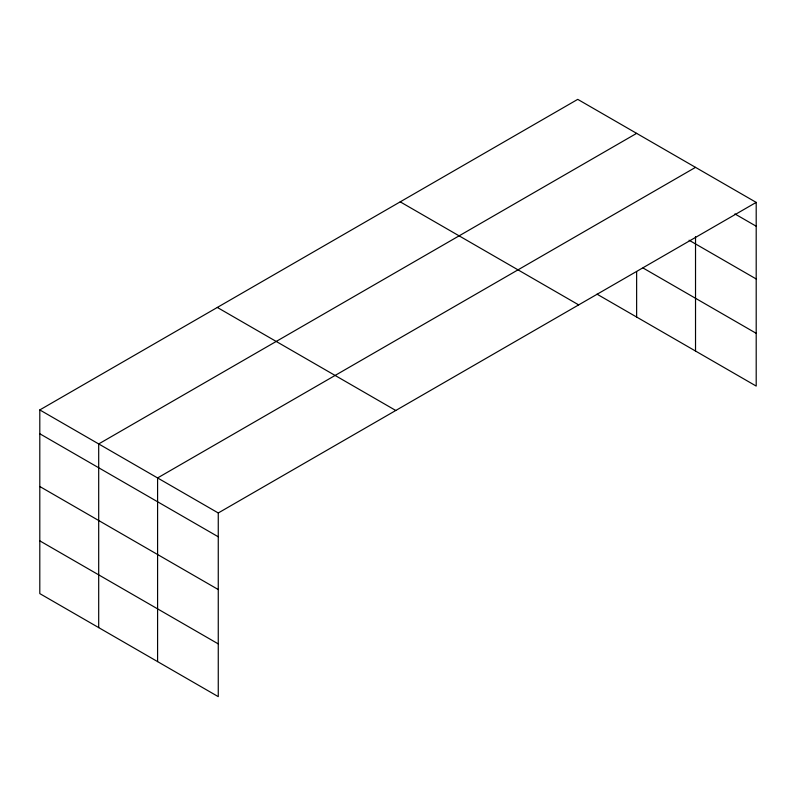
<?xml version="1.0" encoding="UTF-8"?>
<svg xmlns="http://www.w3.org/2000/svg" width="796" height="796" viewBox="0 0 796 796"><rect width="100%" height="100%" fill="white"/><g stroke="black" fill="none" stroke-linecap="round" stroke-linejoin="round"><path stroke-width="1.19" d="M39.8 409.93L218.263 512.972L218.263 696.639L39.8 593.607L39.8 409.93L577.737 99.361L756.2 202.393L756.2 386.07L597.01 294.162M636.631 133.36L98.694 443.939L98.694 627.606M695.525 167.359L157.588 477.938L157.588 661.605M218.263 512.972L756.2 202.393M734.907 213.925L756.2 226.223M689.097 240.223L756.2 278.968M643.049 267.993L756.2 333.315M400.219 201.846L578.682 304.888M217.318 307.445L395.781 410.477M39.8 433.76L218.263 536.793M39.8 486.505L218.263 589.547M39.8 540.852L218.263 643.894M695.525 236.581L695.525 351.036M636.631 271.645L636.631 317.037"/></g></svg>
